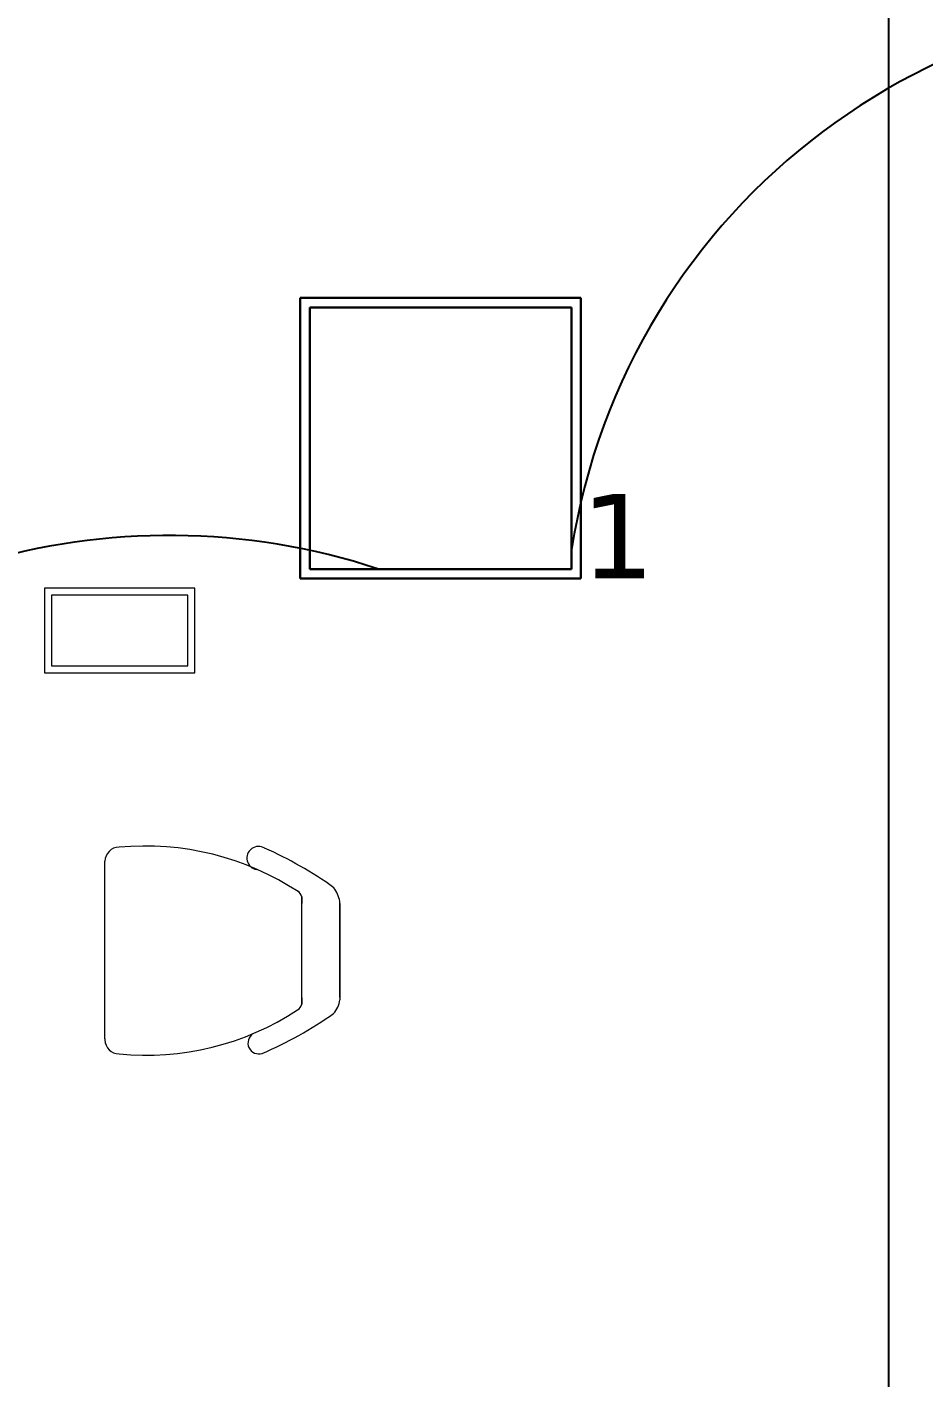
# Model space of a CAD drawing. Header units: metres. Extents: x -39 to 21688, y -24 to 9022.
# Drawn here: x 18.017 to 19.925, y 42.55 to 45.425 of the extents above; entities that cross this region are included whole.
import ezdxf

# ---------------------------------------------------------------- set-up
doc = ezdxf.new("R2010")
doc.units = ezdxf.units.M
doc.header["$MEASUREMENT"] = 0
doc.linetypes.add('CONTINUA', pattern=[0])
for name, color, linetype in [('AR-CALLES', 4, 'Continuous'), ('AR-MOBILIRIO', 1, 'Continuous'), ('AR-MUROS', 6, 'Continuous'), ('AR-PUERTAS', 2, 'Continuous'), ('AR-VENTANAS', 2, 'Continuous')]:
    doc.layers.add(name, color=color, linetype=linetype)
doc.layers.add('DLX_TERR_LUM', color=7, linetype='Continuous', true_color=0xffd400)
doc.layers.add('DLX_TERR_LUMKEY_IDX', color=7, linetype='Continuous', true_color=0x969696)
doc.styles.add('TableTextStyle', font='')
doc.styles.get('TableTextStyle').set_extended_font_data('VERDANA.TTF')

# ---------------------------------------------------------------- blocks, each defined once
blk = doc.blocks.new('AR-MOB. RECEPCION')
at = {"layer": 'AR-MOBILIRIO', "linetype": 'CONTINUA', "lineweight": 5}
for p, q in [((0.2289, 1.1862, 0), (0.2288, 1.1883, 0)), ((0.2288, 1.1883, 0), (0.2288, 1.1883, 0)), ((0.2288, 1.1883, 0), (0.2288, 1.1883, 0)), ((0.2288, 0.8101, 0), (0.2288, 1.1883, 0)), ((0.2288, 0.8145, 0), (0.2288, 1.1883, 0)), ((0.6479, 0.8842, 0), (0.6479, 1.1124, 0)), ((0.6479, 1.1124, 0), (0.6479, 1.0988, 0)), ((0.7288, 0.8983, 0), (0.7288, 1.103, 0)), ((0.7288, 1.0983, 0), (0.7288, 0.8983, 0)), ((0.6479, 0.8842, 0), (0.6479, 0.8978, 0)), ((0.6479, 0.8978, 0), (0.6479, 0.8842, 0)), ((0.7288, 0.8983, 0), (0.7288, 0.8935, 0)), ((0.7288, 0.8983, 0), (0.7288, 0.8935, 0)), ((0.2288, 0.8101, 0), (0.2288, 0.8083, 0)), ((0.2288, 0.8083, 0), (0.2288, 0.8083, 0)), ((0.2288, 0.8083, 0), (0.2288, 0.8083, 0)), ((0.2288, 0.8083, 0), (0.2288, 0.8083, 0)), ((0.2288, 0.8083, 0), (0.2288, 0.8083, 0)), ((0.2288, 0.8083, 0), (0.2288, 0.8083, 0)), ((0.2288, 0.8083, 0), (0.2288, 0.8082, 0))]:
    blk.add_line(p, q, dxfattribs=at)
at = {"layer": 'AR-MOBILIRIO', "linetype": 'CONTINUA', "lineweight": 5, "elevation": 0}
for points in [[(0.1001, 1.5896), (0.4201, 1.5896), (0.4201, 1.7696), (0.1001, 1.7696)], [(0.4051, 1.6046), (0.4051, 1.7546), (0.1151, 1.7546), (0.1151, 1.6046)]]:
    blk.add_lwpolyline(points, close=True, dxfattribs=at)
at = {"layer": 'AR-MOBILIRIO', "linetype": 'CONTINUA', "lineweight": 5}
for centre, radius, start, end in [((0.2588, 1.1883, 0), 0.03, 89.9998, 179.9998), ((0.314, 0.6259, 0), 0.595, 56.6604, 95.3212), ((0.5555, 1.1952, 0), 0.0248, 58.2028, 260.9632), ((0.2348, 0.4615, 0), 0.8253, 54.3538, 66.1469), ((0.629, 1.1074, 0), 0.0196, 14.7609, 61.3531), ((0.649, 1.0847, 0), 0.0819, 12.9591, 35.4025), ((0.6747, 0.9008, 0), 0.0546, 317.9117, 352.2733), ((0.3155, 1.3646, 0), 0.5891, 264.4736, 303.2308), ((0.2251, 1.5614, 0), 0.8522, 293.3966, 305.1106), ((0.6284, 0.8895, 0), 0.0202, 299.492, 344.7638), ((0.2588, 0.8083, 0), 0.03, 179.9998, 269.9998), ((0.5566, 0.8018, 0), 0.0236, 123.1843, 286.8586)]:
    blk.add_arc(centre, radius, start, end, dxfattribs=at)

msp = doc.modelspace()

# ---------------------------------------------------------------- linework, layer by layer
at = {"layer": 'AR-MUROS'}
msp.add_lwpolyline([(19.85, 35.54888), (19.85, 46.29698)], dxfattribs=at)
at = {"layer": 'AR-PUERTAS'}
msp.add_circle((22.62406, 27.62249), 40.08066, dxfattribs=at)
at = {"layer": 'AR-VENTANAS'}
for centre, radius, start, end in [((20.53944, 44.09877), 1.38073, 354.52325, 171.10442), ((18.31983, 42.92264), 1.42028, 71.74675, 282.13184)]:
    msp.add_arc(centre, radius, start, end, dxfattribs=at)
at = {"layer": 'DLX_TERR_LUM'}
for points in [[(19.19532, 44.84845, 0), (18.59832, 44.84845, 0)], [(18.59832, 44.84845, 0), (18.59832, 44.84845, 0)], [(18.59832, 44.84845, 0), (19.19532, 44.84845, 0)], [(18.59832, 44.84845, 0), (18.59832, 44.25145, 0)], [(18.59832, 44.25145, 0), (18.59832, 44.84845, 0)], [(18.59832, 44.84845, 0), (18.59832, 44.84845, 0)], [(18.59832, 44.25145, 0), (18.59832, 44.84845, 0)], [(18.59832, 44.84845, 0), (19.19532, 44.84845, 0)], [(19.19532, 44.84845, 0), (18.59832, 44.84845, 0)], [(18.59832, 44.84845, 0), (18.59832, 44.25145, 0)], [(19.17532, 44.82845, 0), (18.61832, 44.82845, 0)], [(18.61832, 44.82845, 0), (18.61832, 44.27145, 0)], [(18.61832, 44.27145, 0), (18.61832, 44.82845, 0)], [(18.61832, 44.82845, 0), (19.17532, 44.82845, 0)], [(19.17532, 44.27145, 0), (19.17532, 44.82845, 0)], [(19.17532, 44.82845, 0), (19.17532, 44.27145, 0)], [(19.19532, 44.25145, 0), (19.19532, 44.84845, 0)], [(19.19532, 44.84845, 0), (19.19532, 44.84845, 0)], [(19.19532, 44.84845, 0), (19.19532, 44.25145, 0)], [(19.19532, 44.84845, 0), (19.19532, 44.84845, 0)], [(19.19532, 44.84845, 0), (19.19532, 44.25145, 0)], [(19.19532, 44.25145, 0), (19.19532, 44.84845, 0)], [(18.61832, 44.27145, 0), (19.17532, 44.27145, 0)], [(19.17532, 44.27145, 0), (18.61832, 44.27145, 0)], [(18.59832, 44.25145, 0), (19.19532, 44.25145, 0)], [(19.19532, 44.25145, 0), (18.59832, 44.25145, 0)], [(18.59832, 44.25145, 0), (18.59832, 44.25145, 0)], [(18.59832, 44.25145, 0), (18.59832, 44.25145, 0)], [(19.19532, 44.25145, 0), (18.59832, 44.25145, 0)], [(18.59832, 44.25145, 0), (19.19532, 44.25145, 0)], [(19.19532, 44.25145, 0), (19.19532, 44.25145, 0)], [(19.19532, 44.25145, 0), (19.19532, 44.25145, 0)]]:
    msp.add_polyline3d(points, dxfattribs=at)

# ---------------------------------------------------------------- block references
at = {"layer": 'AR-CALLES', "rotation": 359.9998818690886}
msp.add_blockref('AR-MOB. RECEPCION', (17.95398, 42.46106, 0), dxfattribs=at)

# ---------------------------------------------------------------- texts
at = {"layer": 'DLX_TERR_LUMKEY_IDX', "style": 'TableTextStyle'}
msp.add_text('1', height=0.18, dxfattribs=at).set_placement((19.19532, 44.25145))

doc.saveas('drawing.dxf')
